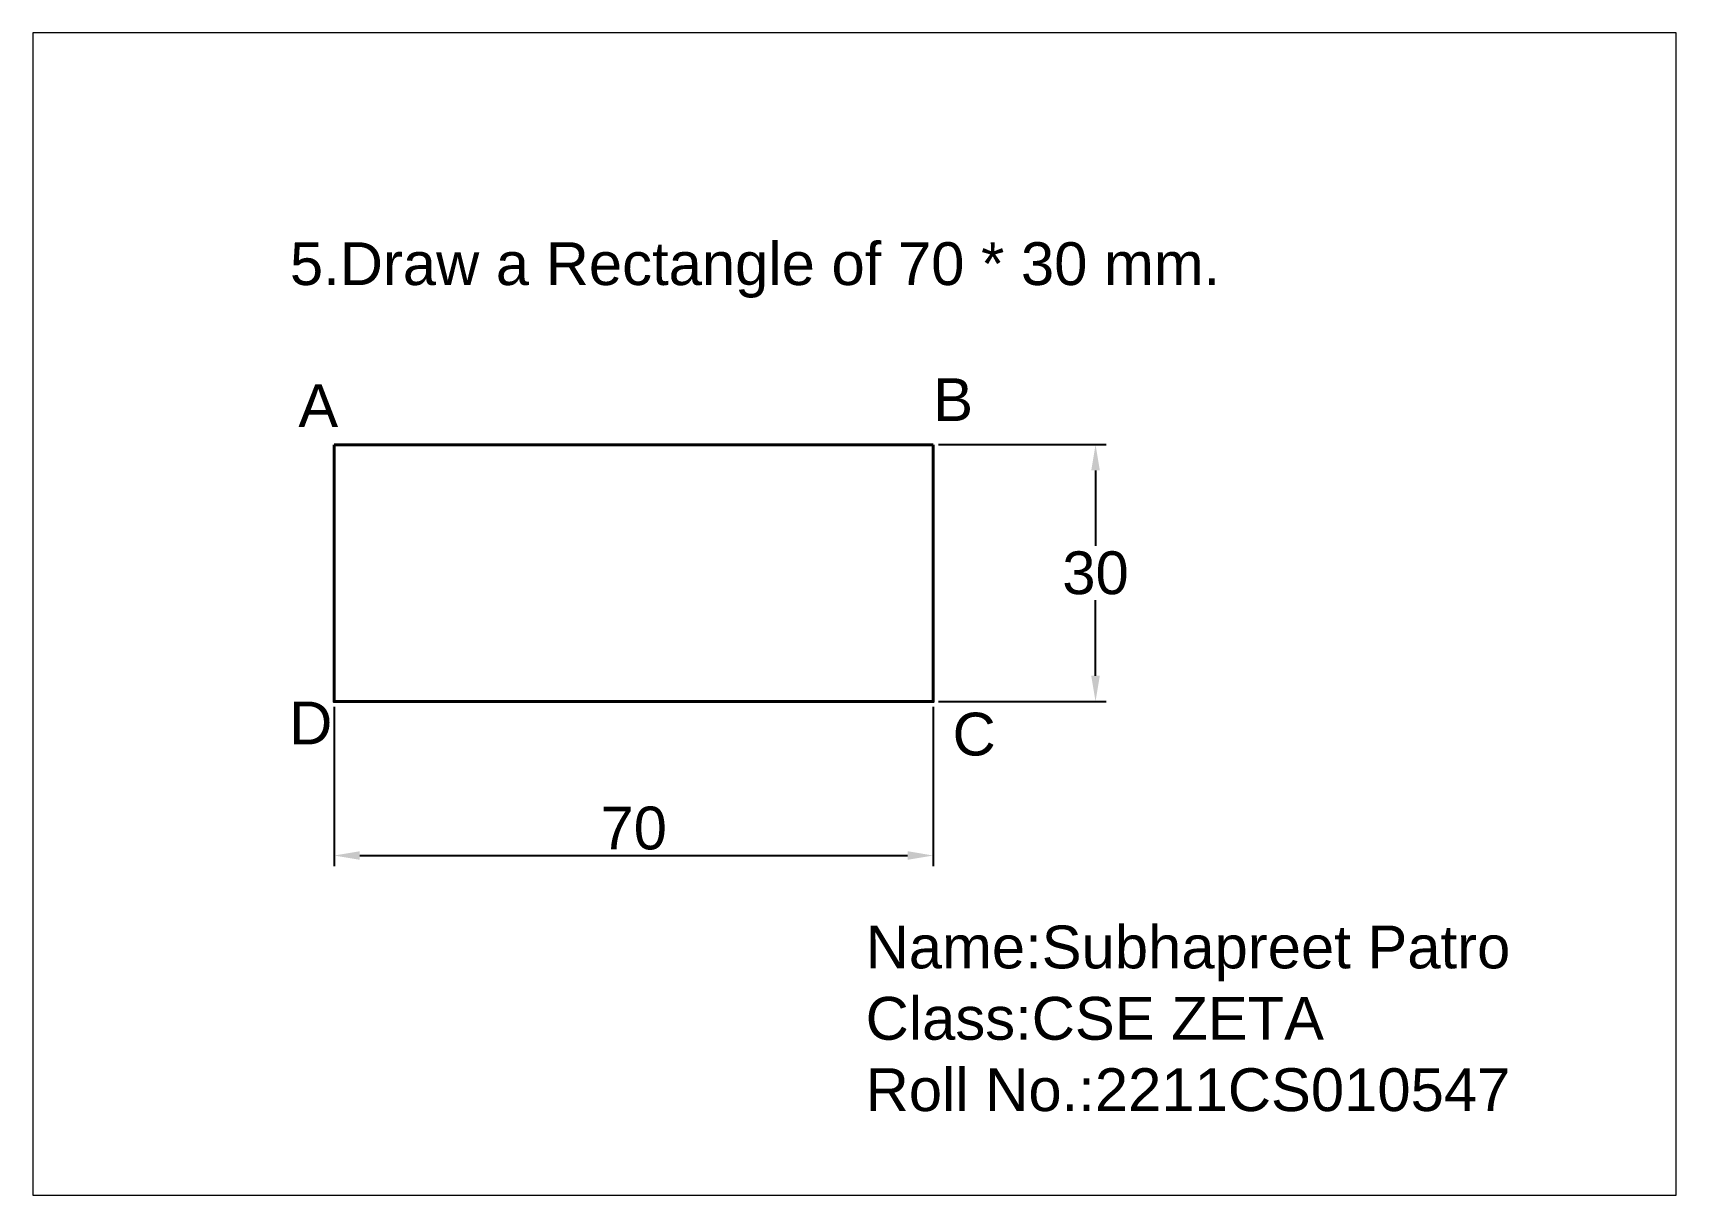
# Paper-space layout 'Layout5' of a CAD drawing. Header units: millimetres. Extents: x 30 to 267, y 21 to 189.
# The model-space entities are those that its viewports show. They can reach past a viewport. Long polylines and large blocks are cut down to what shows.
import ezdxf

# ---------------------------------------------------------------- set-up
doc = ezdxf.new("R2010")
doc.units = ezdxf.units.MM
doc.header["$PDMODE"] = 35
doc.header["$PDSIZE"] = 5
doc.styles.get("Standard").update_dxf_attribs({"font": 'arial.ttf'})
doc.dimstyles.new('ISO-25', dxfattribs={"dimtxt": 5, "dimasz": 3, "dimexe": 1.25, "dimexo": 0.625, "dimtad": 1, "dimtih": 1, "dimtoh": 1, "dimtxsty": 'Standard', "dimcen": 2.5, "dimadec": 0, "dimazin": 0, "dimtfac": 1, "dimtmove": 0, "dimatfit": 3, "dimfxl": 1, "dimarcsym": 0})

# ---------------------------------------------------------------- blocks, each defined once
blk = doc.blocks.new('*D11')
at = {"color": 0, "lineweight": -2, "transparency": 16777216}
for p, q in [((3099.93, 1566.63), (3119.52, 1566.63)), ((3118.27, 1563.63), (3118.27, 1554.8)), ((3118.27, 1539.63), (3118.27, 1548.45)), ((3099.93, 1536.63), (3119.52, 1536.63))]:
    blk.add_line(p, q, dxfattribs=at)
at = {"color": 0, "transparency": 16777216}
for points in [[(3117.77, 1563.63), (3118.77, 1563.63), (3118.27, 1566.63)], [(3117.77, 1539.63), (3118.77, 1539.63), (3118.27, 1536.63)]]:
    blk.add_solid(points, dxfattribs=at)
at = {"layer": 'Defpoints', "color": 0, "transparency": 16777216}
for p in [(3099.31, 1566.63), (3099.31, 1536.63), (3118.27, 1536.63)]:
    blk.add_point(p, dxfattribs=at)
at = {"color": 0, "lineweight": 40, "transparency": 16777216, "insert": (3118.27, 1551.63), "char_height": 5, "attachment_point": 5}
blk.add_mtext('30', dxfattribs=at)
blk = doc.blocks.new('*D13')
at = {"color": 0, "lineweight": -2, "transparency": 16777216}
for p, q in [((3029.31, 1536), (3029.31, 1517.39)), ((3099.31, 1536), (3099.31, 1517.39)), ((3032.31, 1518.64), (3096.31, 1518.64))]:
    blk.add_line(p, q, dxfattribs=at)
at = {"color": 0, "transparency": 16777216}
for points in [[(3032.31, 1519.14), (3032.31, 1518.14), (3029.31, 1518.64)], [(3096.31, 1519.14), (3096.31, 1518.14), (3099.31, 1518.64)]]:
    blk.add_solid(points, dxfattribs=at)
at = {"layer": 'Defpoints', "color": 0, "transparency": 16777216}
for p in [(3029.31, 1536.63), (3099.31, 1536.63), (3099.31, 1518.64)]:
    blk.add_point(p, dxfattribs=at)
at = {"color": 0, "lineweight": 40, "transparency": 16777216, "insert": (3064.31, 1521.82), "char_height": 5, "attachment_point": 5}
blk.add_mtext('70', dxfattribs=at)

msp = doc.modelspace()

# ---------------------------------------------------------------- linework, layer by layer
at = {"lineweight": 40}
msp.add_line((3099.308, 1566.625), (3029.308, 1566.625), dxfattribs=at)
msp.add_lwpolyline([(3029.308, 1566.625), (3029.308, 1536.625), (3099.308, 1536.625), (3099.308, 1566.625)], dxfattribs=at)

# ---------------------------------------------------------------- texts
at = {"lineweight": 40, "char_height": 5, "attachment_point": 1}
for s, width, insert in [('5.Draw a Rectangle of 70 * 30 mm.', 121.50719, (3024.143, 1590.272)), ('A', 13.0686, (3025.127, 1573.674)), ('Name:Subhapreet Patro\\PClass:CSE ZETA\\PRoll No.:2211CS010547', 77.03885, (3091.411, 1510.458))]:
    msp.add_mtext_dynamic_manual_height_columns(s, width=width, gutter_width=25, heights=[0], dxfattribs=dict(at, insert=insert))
for s, insert in [('B', (3099.308, 1574.385)), ('D', (3024.06, 1536.625)), ('C', (3101.564, 1535.322))]:
    msp.add_mtext(s, dxfattribs=dict(at, insert=insert))

# ---------------------------------------------------------------- dimensions: what is measured, and where the dimension line sits
at = {"lineweight": 40}
dim = msp.add_linear_dim(base=(3118.273, 1536.625), p1=(3099.308, 1566.625), p2=(3099.308, 1536.625), angle=90, dimstyle='ISO-25', dxfattribs=at)
dim.commit()
dim.dimension.update_dxf_attribs({"geometry": '*D11', "text_midpoint": (3118.273, 1551.625)})
dim = msp.add_linear_dim(base=(3099.308, 1518.638), p1=(3029.308, 1536.625), p2=(3099.308, 1536.625), dimstyle='ISO-25', dxfattribs=at)
dim.commit()
dim.dimension.update_dxf_attribs({"geometry": '*D13', "text_midpoint": (3064.308, 1521.815)})

psp = doc.layouts.new('Layout5')

# ---------------------------------------------------------------- viewports
at = {"layer": '0'}
psp.add_viewport(center=(148.5, 105), size=(237.6, 168), view_center_point=(3090.108, 1546.85), view_height=135.75536, dxfattribs=at)

doc.saveas('drawing.dxf')
